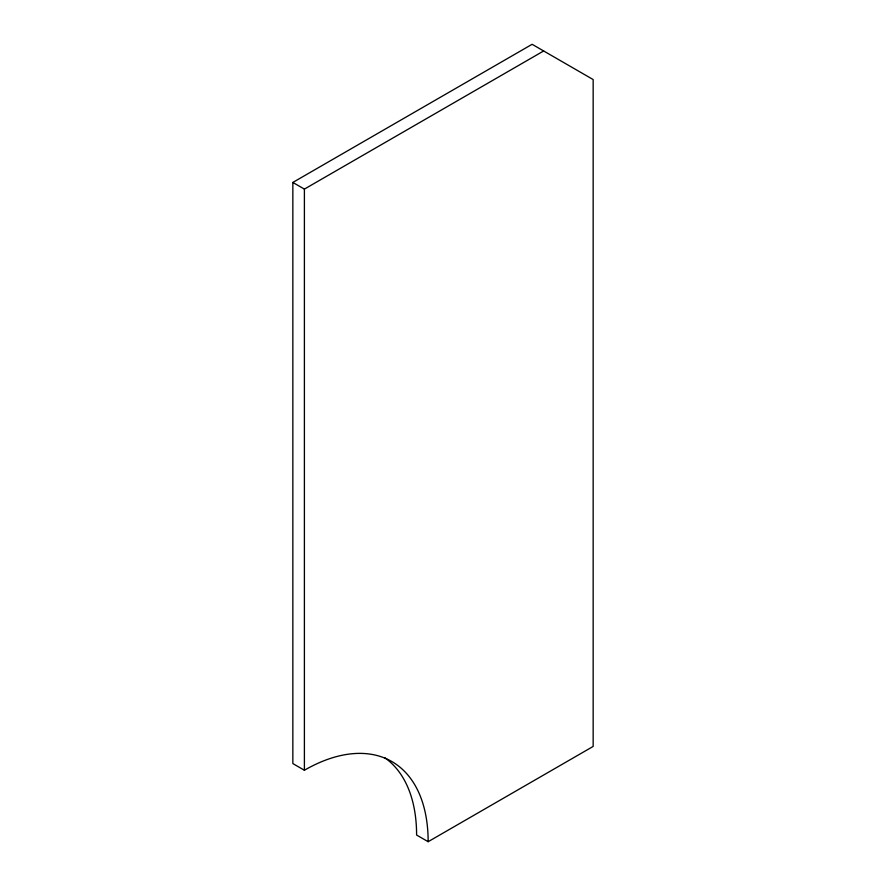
<?xml version="1.0" encoding="UTF-8"?>
<svg xmlns="http://www.w3.org/2000/svg" width="886" height="886" viewBox="0 0 886 886"><rect width="100%" height="100%" fill="white"/><g stroke="black" fill="none" stroke-linecap="round" stroke-linejoin="round"><path stroke-width="1.33" d="M428.148 841.7A175.018 101.048 -60 0 0 304.396 770.244L292.845 763.577L292.845 182.438L532.109 44.3L593.155 79.552L593.155 746.433L428.148 841.7L416.597 835.033A175.018 101.048 -60 0 0 384.79 757.74M292.845 182.438L304.396 189.106L543.661 50.967M304.396 189.106L304.396 770.244"/></g></svg>
